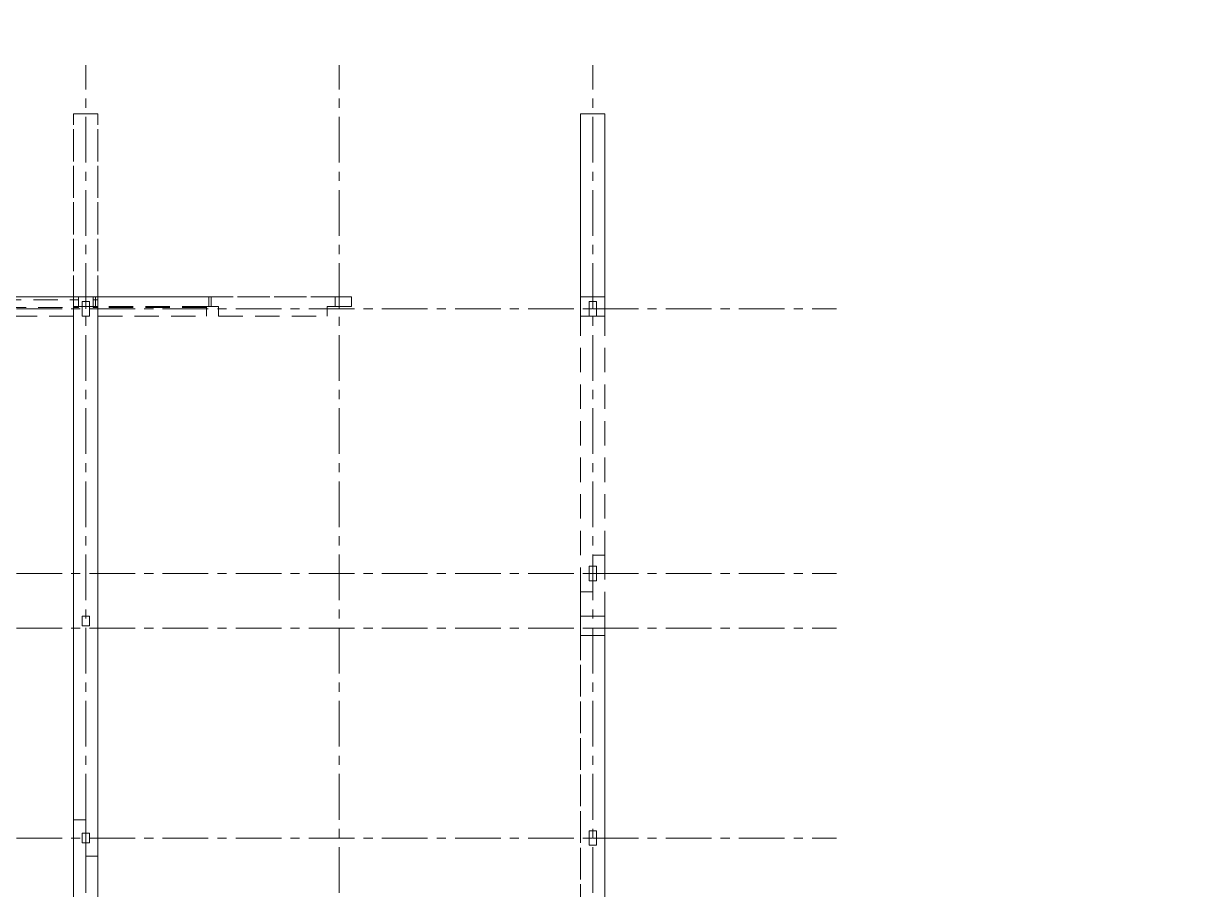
# Model space of a CAD drawing. Header units: millimetres. Extents: x 0 to 10920, y 0 to 297.
# Drawn here: x 3953.1 to 4146.8, y 155 to 297 of the extents above; entities that cross this region are included whole.
import ezdxf

# ---------------------------------------------------------------- set-up
doc = ezdxf.new("R2010")
doc.units = ezdxf.units.MM
for name, pattern in [('K5LT_AXLED', [12, 7.5, -1.5, 1.5, -1.5]), ('K5LT_DASHED', [6, 4, -2]), ('K5LT_THIN', [0])]:
    doc.linetypes.add(name, pattern=pattern)
doc.layers.add('Системный слой', color=7, linetype='Continuous')
doc.styles.add('KTEXTSTYLE', font='GOST_AU.SHX', dxfattribs={"width": 0.96, "height": 5})

# ---------------------------------------------------------------- blocks, each defined once
blk = doc.blocks.new('U289')
at = {"layer": 'Системный слой', "color": 30, "linetype": 'K5LT_AXLED', "lineweight": 18}
for p, q in [((3855.91416956528, 163.4019691759321), (4046.514169565281, 163.4019691759321)), ((4046.514169565281, 163.4019691759321), (4086.514169565281, 163.4019691759321))]:
    blk.add_line(p, q, dxfattribs=at)
blk = doc.blocks.new('U290')
at = {"layer": 'Системный слой', "color": 30, "linetype": 'K5LT_AXLED', "lineweight": 18}
for p, q in [((3855.91416956528, 197.8019691759321), (4046.514169565281, 197.8019691759321)), ((4046.514169565281, 197.8019691759321), (4086.514169565281, 197.8019691759321))]:
    blk.add_line(p, q, dxfattribs=at)
blk = doc.blocks.new('U291')
at = {"layer": 'Системный слой', "color": 30, "linetype": 'K5LT_AXLED', "lineweight": 18}
for p, q in [((3855.91416956528, 206.8019691759321), (4046.514169565281, 206.8019691759321)), ((4046.514169565281, 206.8019691759321), (4086.514169565281, 206.8019691759321))]:
    blk.add_line(p, q, dxfattribs=at)
blk = doc.blocks.new('U292')
at = {"layer": 'Системный слой', "color": 30, "linetype": 'K5LT_AXLED', "lineweight": 18}
for p, q in [((3855.91416956528, 250.2019691759321), (4046.514169565281, 250.2019691759321)), ((4046.514169565281, 250.2019691759321), (4086.514169565281, 250.2019691759321))]:
    blk.add_line(p, q, dxfattribs=at)
blk = doc.blocks.new('U296')
at = {"layer": 'Системный слой', "color": 30, "linetype": 'K5LT_AXLED', "lineweight": 18}
for p, q in [((3963.31416956528, 250.2019691759321), (3963.31416956528, 290.2019691759321)), ((3963.31416956528, 58.40196917593209), (3963.31416956528, 250.2019691759321)), ((3963.31416956528, 58.40196917593209), (3963.31416956528, 38.40196917593209)), ((3963.31416956528, 38.40196917593209), (3963.31416956528, 18.40196917593209))]:
    blk.add_line(p, q, dxfattribs=at)
at = {"layer": 'Системный слой', "color": 7, "linetype": 'K5LT_THIN', "lineweight": 18}
blk.add_arc((3963.31416956528, 13.40196917593209), 5, 0, 359.999994270422, dxfattribs=at)
blk = doc.blocks.new('U297')
at = {"layer": 'Системный слой', "color": 30, "linetype": 'K5LT_AXLED', "lineweight": 18}
for p, q in [((4004.91416956528, 250.2019691759321), (4004.91416956528, 290.2019691759321)), ((4004.91416956528, 58.40196917593209), (4004.91416956528, 250.2019691759321)), ((4004.91416956528, 58.40196917593209), (4004.91416956528, 38.40196917593209)), ((4004.91416956528, 38.40196917593209), (4004.91416956528, 18.40196917593209))]:
    blk.add_line(p, q, dxfattribs=at)
at = {"layer": 'Системный слой', "color": 7, "linetype": 'K5LT_THIN', "lineweight": 18}
blk.add_arc((4004.91416956528, 13.40196917593209), 5, 0, 359.999994270422, dxfattribs=at)
blk = doc.blocks.new('U298')
at = {"layer": 'Системный слой', "color": 30, "linetype": 'K5LT_AXLED', "lineweight": 18}
for p, q in [((4046.514169565281, 250.2019691759321), (4046.514169565281, 290.2019691759321)), ((4046.514169565281, 58.40196917593208), (4046.514169565281, 250.2019691759321)), ((4046.514169565281, 58.40196917593208), (4046.514169565281, 38.40196917593208)), ((4046.514169565281, 38.40196917593208), (4046.514169565281, 18.40196917593208))]:
    blk.add_line(p, q, dxfattribs=at)
at = {"layer": 'Системный слой', "color": 7, "linetype": 'K5LT_THIN', "lineweight": 18}
blk.add_arc((4046.514169565281, 13.40196917593208), 5, 0, 359.999994270422, dxfattribs=at)
blk = doc.blocks.new('U285')
at = {"layer": 'Системный слой'}
for name in ['U296', 'U297', 'U298', 'U292', 'U291', 'U290', 'U289']:
    blk.add_blockref(name, (0, 0), dxfattribs=at)
blk = doc.blocks.new('U314')
at = {"layer": 'Системный слой', "color": 7, "linetype": 'K5LT_DASHED', "lineweight": 18}
for p, q in [((3965.314149085279, 282.2021648259321), (3961.314139465279, 282.2021634459321)), ((3961.314149965279, 251.6822335459321), (3961.314139465279, 282.2021634459321)), ((3961.314180665279, 166.402028685932), (3961.314140765279, 282.2021831259321)), ((3965.314159605279, 251.6822335459321), (3965.314149085279, 282.2021648259321)), ((3965.314192985279, 160.4020146859321), (3965.314151025279, 282.2021845059321)), ((4044.514193585279, 203.802004625932), (4044.514193585279, 282.2019265859321)), ((4048.514208685279, 282.2019462659321), (4044.514207805279, 282.2019462659321)), ((4044.514207805279, 282.2019462659321), (4044.514207805279, 252.202009385932)), ((4048.514193845279, 209.802005005932), (4048.514193845279, 282.2019265859321)), ((4048.514208685279, 282.2019462659321), (4048.514208685279, 252.202009385932)), ((3919.714147905279, 252.2021049859321), (3964.914202045279, 252.2021049859321)), ((3962.114199845279, 252.2021170259321), (3942.714174205279, 252.2021170259321)), ((3962.114200125279, 252.2021200259321), (3964.514203385279, 252.2021200259321)), ((3962.114199845279, 252.2021170259321), (3962.114199845279, 250.6021149059321)), ((3964.514203385279, 252.2021200259321), (3964.514203385279, 250.6021178659321)), ((3964.514203005279, 252.2021170259321), (3983.914228665279, 252.2021170259321)), ((3983.514224805279, 252.202106505932), (3964.914202245279, 252.202106505932)), ((3964.914202245279, 250.602104565932), (3964.914202245279, 252.202106505932)), ((3983.514224325279, 252.2021049859321), (4006.914252345279, 252.2021049859321)), ((3983.514224805279, 252.202106505932), (3983.514224805279, 250.602104565932)), ((4004.228309685279, 252.2021200259321), (3983.914229625279, 252.2021200259321)), ((3983.914229625279, 252.2021200259321), (3983.914229625279, 250.602121445932)), ((4004.228309685279, 252.2021200259321), (4006.914256645279, 252.2021126859321)), ((4004.228309685279, 252.2021200259321), (4004.228309685279, 250.6021178659321)), ((4006.914252345279, 250.602103085932), (4006.914252345279, 252.2021049859321)), ((4044.514207085279, 249.002007965932), (4044.514207085279, 252.2020086459321)), ((4044.514207805279, 252.202009385932), (4048.514208685279, 252.202009385932)), ((4048.514207945279, 249.002007965932), (4048.514207945279, 252.2020086459321)), ((3942.714175305279, 251.682118405932), (3962.114198845279, 251.682118405932)), ((3943.514175785279, 250.4421168859321), (3961.314197865279, 250.4421168859321)), ((3962.114209885279, 251.6822335459321), (3961.314149965279, 251.6822335459321)), ((3961.314150405279, 250.4422305659321), (3961.314179365279, 166.402026965932)), ((3961.314150565279, 251.682240185932), (3961.314150985279, 250.442237125932)), ((3961.314150985279, 250.442237125932), (3962.114210525279, 250.442237125932)), ((3961.314197865279, 250.4421168859321), (3961.314197865279, 250.602104565932)), ((3961.314197865279, 250.602104565932), (3962.114198845279, 250.602104565932)), ((3961.314199045279, 249.0021157059321), (3961.314199045279, 250.442130185932)), ((3962.114198845279, 251.682118405932), (3962.114198845279, 250.602104565932)), ((3962.114198685279, 250.602103085932), (3964.914202045279, 250.602103085932)), ((3962.114200125279, 250.6021178659321), (3964.514203385279, 250.6021178659321)), ((3962.114209885279, 251.6822335459321), (3962.114209885279, 250.4422305659321)), ((3962.714182285279, 251.4022369259321), (3963.914185245279, 251.4022373459321)), ((3962.714182285279, 251.4022369259321), (3962.714183125279, 249.002231465932)), ((3963.914185245279, 251.4022373459321), (3963.914186065279, 249.0022318659321)), ((3965.314204065279, 250.6021149059321), (3964.514203005279, 250.6021149059321)), ((3964.514215665279, 250.4422305659321), (3965.314160025279, 250.4422305659321)), ((3965.314160505279, 251.682240545932), (3964.514216505279, 251.682240545932)), ((3964.514216505279, 251.682240545932), (3964.514216505279, 250.442237465932)), ((3965.314202725279, 250.602104565932), (3964.914202245279, 250.602104565932)), ((3965.314160025279, 250.4422305659321), (3965.314191065279, 160.4020138859321)), ((3965.314160505279, 251.682240545932), (3965.314160945279, 250.442237465932)), ((3965.314202525279, 249.002101165932), (3965.314202525279, 250.6021156059321)), ((3983.114223825279, 250.602104565932), (3965.314202725279, 250.602104565932)), ((3965.314204065279, 250.6021149059321), (3965.314204065279, 250.4421272259321)), ((3965.314204465279, 249.0021157059321), (3965.314204465279, 250.442130185932)), ((3983.114228045279, 250.442130185932), (3965.314204465279, 250.442130185932)), ((3983.114223345279, 249.002101165932), (3983.114223345279, 250.6021156059321)), ((3983.514224805279, 250.602104565932), (3983.114223825279, 250.602104565932)), ((3983.914228665279, 250.602117685932), (3983.114227105279, 250.602117685932)), ((3983.114227105279, 250.602117685932), (3983.114227105279, 250.4421272259321)), ((3983.114228045279, 249.0021157059321), (3983.114228045279, 250.442130185932)), ((3985.114225745279, 250.602102685932), (3983.514224325279, 250.602102685932)), ((3983.914229625279, 250.602121445932), (3985.114230745279, 250.602121445932)), ((3985.114230745279, 250.602121445932), (3985.114230745279, 249.0021157059321)), ((4002.914247565279, 250.602103085932), (4006.914252345279, 250.602103085932)), ((4002.914255325279, 249.0021157059321), (4002.914255325279, 250.6021178659321)), ((4002.914255325279, 250.6021178659321), (4004.228309685279, 250.6021178659321)), ((4004.228309685279, 250.6021178659321), (4006.914256645279, 250.602110645932)), ((4045.914198005279, 249.002011925932), (4045.914198005279, 251.402012185932)), ((4045.914198005279, 251.402012185932), (4047.114198125279, 251.402012185932)), ((4047.114198125279, 249.002011925932), (4047.114198125279, 251.402012185932)), ((3961.314199045279, 249.0021157059321), (3943.514174485279, 249.0021157059321)), ((3963.914186065279, 249.0022318659321), (3962.714183125279, 249.002231465932)), ((3965.314204465279, 249.0021157059321), (3983.114228045279, 249.0021157059321)), ((3985.114230745279, 249.0021157059321), (4002.914255325279, 249.0021157059321)), ((4044.514207805279, 203.8020121459321), (4044.514207805279, 249.0020086859321)), ((4048.514208685279, 249.0020086859321), (4044.514207805279, 249.0020086859321)), ((4047.114198125279, 249.002011925932), (4045.914198005279, 249.002011925932)), ((4048.514208685279, 209.8020134659321), (4048.514208685279, 249.0020086859321)), ((4046.514193705279, 209.802005005932), (4046.514193705279, 208.0020049059321)), ((4046.514193705279, 208.0020049059321), (4046.514193705279, 209.802005005932)), ((4046.514208245279, 203.8020121459321), (4046.514208245279, 209.8020134659321)), ((4046.514208245279, 209.8020134659321), (4048.514208685279, 209.8020134659321)), ((4048.514208685279, 209.8020134659321), (4046.514208245279, 209.8020134659321)), ((4046.514208245279, 209.8020134659321), (4046.514208245279, 203.8020121459321)), ((4048.514193845279, 209.802005005932), (4048.514193845279, 26.40207624593197)), ((4048.514208685279, 199.801935025932), (4048.514208685279, 209.8020134659321)), ((4045.914198005279, 208.0020073459321), (4046.514198065279, 208.0020073459321)), ((4045.914198005279, 208.0020073459321), (4045.914198005279, 205.6020070859321)), ((4046.514198065279, 208.0020073459321), (4046.514198065279, 205.6020070859321)), ((4047.114198125279, 208.0020073459321), (4046.514198065279, 208.0020073459321)), ((4046.514198065279, 205.6020070859321), (4046.514198065279, 208.0020073459321)), ((4047.114198125279, 205.6020070859321), (4047.114198125279, 208.0020073459321)), ((4046.514198065279, 205.6020070859321), (4045.914198005279, 205.6020070859321)), ((4046.514193705279, 205.6020047459321), (4046.514193705279, 203.802004625932)), ((4046.514193705279, 203.802004625932), (4046.514193705279, 205.6020047459321)), ((4047.114198125279, 205.6020070859321), (4046.514198065279, 205.6020070859321)), ((4044.514193585279, 203.802004625932), (4044.514193585279, 111.7219983659321)), ((4044.514207805279, 203.8020121459321), (4046.514208245279, 203.8020121459321)), ((4044.514207805279, 199.801935025932), (4044.514207805279, 203.8020121459321)), ((4044.514207805279, 203.8020121459321), (4046.514208245279, 203.8020121459321)), ((3962.714211505279, 199.802110285932), (3963.914214465279, 199.802110705932)), ((3962.714211505279, 199.802110285932), (3962.714212065279, 198.2021067659321)), ((3963.914214465279, 199.802110705932), (3963.914215005279, 198.2021071859321)), ((4044.514207085279, 196.6019340059321), (4044.514207085279, 199.8019346859321)), ((4044.514207085279, 199.8019346859321), (4048.514207945279, 199.8019346859321)), ((4048.514207945279, 196.6019340059321), (4048.514207945279, 199.8019346859321)), ((3963.914215005279, 198.2021071859321), (3962.714212065279, 198.2021067659321)), ((4044.514207805279, 196.6019343259321), (4048.514208685279, 196.6019343259321)), ((4044.514207805279, 196.6019343259321), (4044.514207805279, 113.601971105932)), ((4048.514208685279, 113.601971105932), (4048.514208685279, 196.6019343259321)), ((3961.314216665279, 58.1617675659321), (3961.314179365279, 166.402026965932)), ((3963.314185805279, 166.4020293659321), (3961.314180665279, 166.402028685932)), ((3963.314185805279, 166.4020293659321), (3961.314180665279, 166.402028685932)), ((3961.314180665279, 166.402028685932), (3961.314228905279, 26.40181468593204)), ((3963.314184185279, 166.4020276459321), (3963.314184925279, 164.202020005932)), ((3963.314184185279, 166.4020276459321), (3963.314184925279, 164.202020005932)), ((3963.314185805279, 166.4020293659321), (3963.314187865279, 160.402013985932)), ((3963.314187865279, 160.402013985932), (3963.314185805279, 166.4020293659321)), ((3962.714204505279, 162.6020162859321), (3962.714203945279, 164.2020202059321)), ((3962.714203945279, 164.2020202059321), (3963.314185425279, 164.202020405932)), ((3963.314185425279, 164.202020405932), (3963.914206885279, 164.2020206259321)), ((3963.314185965279, 162.6020164859321), (3963.314185425279, 164.202020405932)), ((3963.314185965279, 162.6020164859321), (3963.314185425279, 164.202020405932)), ((3963.914207445279, 162.602016685932), (3963.914206885279, 164.2020206259321)), ((4045.914193665279, 164.602002085932), (4047.114193745279, 164.602002085932)), ((4045.914193665279, 164.602002085932), (4045.914193665279, 162.202001925932)), ((4047.114198125279, 162.2020022459321), (4047.114198125279, 164.602002505932)), ((3963.314185965279, 162.6020164859321), (3962.714204505279, 162.6020162859321)), ((3963.314186245279, 160.402013205932), (3963.314185485279, 162.602016145932)), ((3963.314186245279, 160.402013205932), (3963.314185485279, 162.602016145932)), ((3963.914207445279, 162.602016685932), (3963.314185965279, 162.6020164859321)), ((4045.914198005279, 162.2020022459321), (4047.114198125279, 162.2020022459321)), ((3963.314186245279, 160.402013205932), (3965.314191065279, 160.4020138859321)), ((3963.314187865279, 160.402013985932), (3965.314192985279, 160.4020146859321)), ((3965.314226285279, 58.1617675659321), (3965.314191065279, 160.4020138859321)), ((3965.314192985279, 160.4020146859321), (3965.314239165279, 26.40181606593207))]:
    blk.add_line(p, q, dxfattribs=at)

msp = doc.modelspace()

# ---------------------------------------------------------------- block references
at = {"layer": 'Системный слой'}
for name in ['U285', 'U314']:
    msp.add_blockref(name, (0, 0), dxfattribs=at)

doc.saveas('drawing.dxf')
